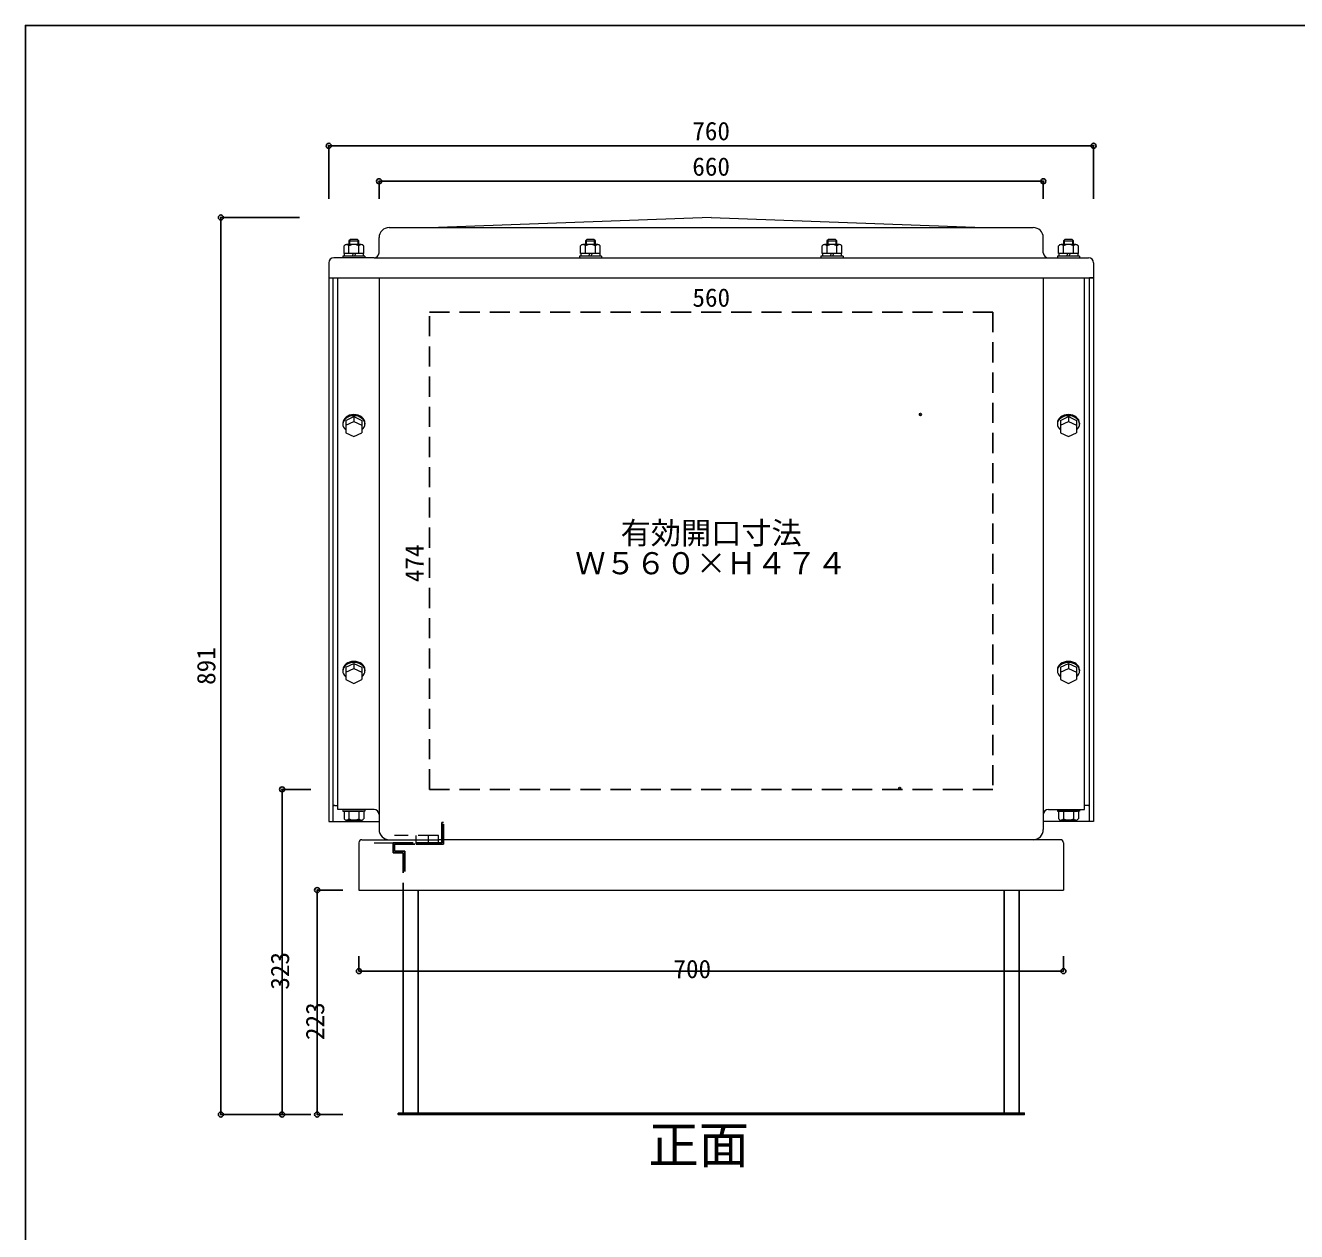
# Model space of a CAD drawing. Units: millimetres at full size, sheet at 1:10. Extents: x -4354 to 4109, y -1429 to 1331.
# Drawn here: x 109 to 1372, y 133 to 1331 of the extents above; entities that cross this region are included whole.
import ezdxf
from ezdxf.enums import TextEntityAlignment as Align

# ---------------------------------------------------------------- set-up
doc = ezdxf.new("R2010")
doc.units = ezdxf.units.MM
doc.header["$LTSCALE"] = 10
doc.header["$PDMODE"] = 32
doc.header["$PDSIZE"] = 5
doc.linetypes.add('DASHED2', pattern=[3, 2, -1])
doc.layers.add('0-0_FRP', color=7, linetype='Continuous', lineweight=18)
for name, color, linetype in [('0-1_SUS', 7, 'Continuous'), ('0-3_開口寸法', 3, 'DASHED2'), ('0-8_FRP寸法', 3, 'Continuous'), ('0-F_図面枠', 7, 'Continuous')]:
    doc.layers.add(name, color=color, linetype=linetype)
doc.styles.add('ＭＳ ゴシック', font='')
doc.styles.get('ＭＳ ゴシック').set_extended_font_data('MS Gothic')

msp = doc.modelspace()

# ---------------------------------------------------------------- linework, layer by layer
at = {"layer": '0-0_FRP', "color": 4}
for p, q in [((790.74, 1140.26), (519.74, 1130.26)), ((790.74, 1140.26), (1061.74, 1130.26)), ((470.74, 1130.26), (1110.74, 1130.26)), ((439.94, 1113.36), (439.94, 1117.77)), ((460.74, 1105.26), (460.74, 1120.26)), ((674.94, 1113.36), (674.94, 1117.77)), ((914.94, 1113.36), (914.94, 1117.77)), ((1120.74, 1105.26), (1120.74, 1120.26)), ((1149.94, 1113.36), (1149.94, 1117.77)), ((455.74, 1100.26), (415.74, 1100.26)), ((455.74, 1100.26), (1125.74, 1100.26)), ((1125.74, 1100.26), (1165.74, 1100.26)), ((410.74, 1095.26), (410.74, 540.26)), ((1170.74, 1095.26), (1170.74, 1080.26)), ((410.74, 1080.26), (1170.74, 1080.26)), ((414.74, 1080.26), (414.74, 540.26)), ((419.74, 552.26), (419.74, 1080.26)), ((460.74, 1080.26), (460.74, 576.26)), ((1120.74, 1080.26), (1120.74, 1046.26)), ((1161.74, 552.26), (1161.74, 1080.26)), ((1170.74, 1080.26), (1166.74, 1080.26)), ((1166.74, 540.26), (1166.74, 1080.26)), ((1170.74, 1080.26), (1170.74, 540.26)), ((1120.74, 1046.26), (1120.74, 576.26)), ((460.74, 576.26), (460.74, 532.26)), ((1120.74, 576.26), (1120.74, 532.26)), ((416.68, 556.26), (419.74, 556.26)), ((1164.74, 556.26), (1161.74, 556.26)), ((435.74, 552.26), (419.74, 552.26)), ((455.74, 552.26), (435.74, 552.26)), ((1125.74, 552.26), (1145.74, 552.26)), ((1145.74, 552.26), (1161.74, 552.26)), ((410.74, 540.26), (414.74, 540.26)), ((414.74, 540.26), (460.74, 540.26)), ((440.74, 519.26), (440.74, 472.26)), ((443.74, 522.26), (470.74, 522.26)), ((450.74, 522.26), (519.74, 522.26)), ((470.74, 522.26), (497.74, 522.26)), ((470.74, 522.26), (497.74, 522.26)), ((509.74, 522.26), (519.74, 522.26)), ((509.74, 522.26), (519.74, 522.26)), ((1061.74, 522.26), (519.74, 522.26)), ((1071.74, 522.26), (1061.74, 522.26)), ((1137.74, 522.26), (1061.74, 522.26)), ((1110.74, 522.26), (1083.74, 522.26)), ((1135.74, 522.26), (1110.74, 522.26)), ((1140.74, 519.26), (1140.74, 472.26)), ((440.74, 472.26), (1137.74, 472.26)), ((1137.74, 472.26), (1140.74, 472.26))]:
    msp.add_line(p, q, dxfattribs=at)
at = {"layer": '0-0_FRP'}
for p, q in [((425.92, 1104.36), (425.92, 1111.94)), ((443.1, 1113.36), (428.37, 1113.36)), ((430.74, 1116.97), (440.74, 1116.97)), ((430.74, 1116.97), (430.74, 1113.36)), ((430.83, 1104.36), (430.83, 1111.94)), ((440.74, 1116.97), (439.24, 1118.47)), ((440.64, 1104.36), (440.64, 1111.94)), ((440.74, 1113.36), (440.74, 1116.97)), ((445.55, 1104.36), (445.55, 1111.94)), ((660.92, 1104.36), (660.92, 1111.94)), ((678.1, 1113.36), (663.37, 1113.36)), ((665.74, 1116.97), (675.74, 1116.97)), ((665.74, 1116.97), (665.74, 1113.36)), ((665.83, 1104.36), (665.83, 1111.94)), ((675.74, 1116.97), (674.24, 1118.47)), ((675.64, 1104.36), (675.64, 1111.94)), ((675.74, 1113.36), (675.74, 1116.97)), ((680.55, 1104.36), (680.55, 1111.94)), ((900.92, 1104.36), (900.92, 1111.94)), ((918.1, 1113.36), (903.37, 1113.36)), ((905.74, 1116.97), (915.74, 1116.97)), ((905.74, 1116.97), (905.74, 1113.36)), ((905.83, 1104.36), (905.83, 1111.94)), ((915.74, 1116.97), (914.24, 1118.47)), ((915.64, 1104.36), (915.64, 1111.94)), ((915.74, 1113.36), (915.74, 1116.97)), ((920.55, 1104.36), (920.55, 1111.94)), ((1135.92, 1104.36), (1135.92, 1111.94)), ((1153.1, 1113.36), (1138.37, 1113.36)), ((1140.74, 1116.97), (1150.74, 1116.97)), ((1140.74, 1116.97), (1140.74, 1113.36)), ((1140.83, 1104.36), (1140.83, 1111.94)), ((1150.74, 1116.97), (1149.24, 1118.47)), ((1150.64, 1104.36), (1150.64, 1111.94)), ((1150.74, 1113.36), (1150.74, 1116.97)), ((1155.55, 1104.36), (1155.55, 1111.94)), ((424.74, 1101.86), (424.74, 1100.26)), ((444.74, 1101.86), (424.74, 1101.86)), ((445.55, 1104.36), (425.92, 1104.36)), ((426.54, 1101.86), (426.54, 1104.36)), ((435.49, 1104.36), (426.8, 1104.36)), ((434.35, 1101.86), (426.8, 1101.86)), ((434.09, 1101.86), (435.23, 1104.36)), ((437.38, 1104.36), (436.24, 1101.86)), ((446.74, 1101.86), (436.5, 1101.86)), ((445.2, 1104.36), (437.64, 1104.36)), ((444.94, 1104.36), (444.94, 1101.86)), ((446.74, 1101.86), (446.74, 1100.26)), ((659.74, 1101.86), (659.74, 1100.26)), ((679.74, 1101.86), (659.74, 1101.86)), ((680.55, 1104.36), (660.92, 1104.36)), ((661.54, 1101.86), (661.54, 1104.36)), ((670.49, 1104.36), (661.8, 1104.36)), ((669.35, 1101.86), (661.8, 1101.86)), ((669.09, 1101.86), (670.23, 1104.36)), ((672.38, 1104.36), (671.24, 1101.86)), ((681.74, 1101.86), (671.5, 1101.86)), ((680.2, 1104.36), (672.64, 1104.36)), ((679.94, 1104.36), (679.94, 1101.86)), ((681.74, 1101.86), (681.74, 1100.26)), ((899.74, 1101.86), (899.74, 1100.26)), ((919.74, 1101.86), (899.74, 1101.86)), ((920.55, 1104.36), (900.92, 1104.36)), ((901.54, 1101.86), (901.54, 1104.36)), ((910.49, 1104.36), (901.8, 1104.36)), ((909.35, 1101.86), (901.8, 1101.86)), ((909.09, 1101.86), (910.23, 1104.36)), ((912.38, 1104.36), (911.24, 1101.86)), ((921.74, 1101.86), (911.5, 1101.86)), ((920.2, 1104.36), (912.64, 1104.36)), ((919.94, 1104.36), (919.94, 1101.86)), ((921.74, 1101.86), (921.74, 1100.26)), ((1134.74, 1101.86), (1134.74, 1100.26)), ((1154.74, 1101.86), (1134.74, 1101.86)), ((1155.55, 1104.36), (1135.92, 1104.36)), ((1136.54, 1101.86), (1136.54, 1104.36)), ((1145.49, 1104.36), (1136.8, 1104.36)), ((1144.35, 1101.86), (1136.8, 1101.86)), ((1144.09, 1101.86), (1145.23, 1104.36)), ((1147.38, 1104.36), (1146.24, 1101.86)), ((1156.74, 1101.86), (1146.5, 1101.86)), ((1155.2, 1104.36), (1147.64, 1104.36)), ((1154.94, 1104.36), (1154.94, 1101.86)), ((1156.74, 1101.86), (1156.74, 1100.26)), ((427.74, 938.75), (435.74, 942.49)), ((427.74, 938.75), (427.74, 933.83)), ((427.74, 933.83), (435.74, 937.57)), ((435.74, 942.49), (435.74, 937.57)), ((435.74, 942.49), (443.74, 938.75)), ((435.74, 937.57), (443.74, 933.83)), ((443.74, 938.75), (443.74, 933.83)), ((1137.74, 938.75), (1145.74, 942.49)), ((1137.74, 938.75), (1137.74, 933.83)), ((1137.74, 933.83), (1145.74, 937.57)), ((1145.74, 942.49), (1145.74, 937.57)), ((1145.74, 942.49), (1153.74, 938.75)), ((1145.74, 937.57), (1153.74, 933.83)), ((1153.74, 938.75), (1153.74, 933.83)), ((427.74, 933.83), (427.74, 926.36)), ((427.74, 926.36), (435.74, 922.63)), ((435.74, 922.63), (443.74, 926.36)), ((443.74, 933.83), (443.74, 926.36)), ((1137.74, 933.83), (1137.74, 926.36)), ((1137.74, 926.36), (1145.74, 922.63)), ((1145.74, 922.63), (1153.74, 926.36)), ((1153.74, 933.83), (1153.74, 926.36)), ((427.74, 693.6), (435.74, 697.33)), ((435.74, 697.33), (435.74, 692.42)), ((435.74, 697.33), (443.74, 693.6)), ((1137.74, 693.6), (1145.74, 697.33)), ((1145.74, 697.33), (1145.74, 692.42)), ((1145.74, 697.33), (1153.74, 693.6)), ((427.74, 693.6), (427.74, 688.68)), ((427.74, 688.68), (435.74, 692.42)), ((427.74, 688.68), (427.74, 681.21)), ((435.74, 692.42), (443.74, 688.68)), ((443.74, 693.6), (443.74, 688.68)), ((443.74, 688.68), (443.74, 681.21)), ((1137.74, 693.6), (1137.74, 688.68)), ((1137.74, 688.68), (1145.74, 692.42)), ((1137.74, 688.68), (1137.74, 681.21)), ((1145.74, 692.42), (1153.74, 688.68)), ((1153.74, 693.6), (1153.74, 688.68)), ((1153.74, 688.68), (1153.74, 681.21)), ((427.74, 681.21), (435.74, 677.47)), ((435.74, 677.47), (443.74, 681.21)), ((1137.74, 681.21), (1145.74, 677.47)), ((1145.74, 677.47), (1153.74, 681.21)), ((424.74, 552.26), (424.74, 550.66)), ((424.74, 550.66), (444.74, 550.66)), ((446.74, 550.66), (425.92, 550.66)), ((425.92, 550.66), (425.92, 543.08)), ((430.83, 550.66), (430.83, 543.08)), ((440.64, 550.66), (440.64, 543.08)), ((445.55, 550.66), (445.55, 543.08)), ((446.74, 552.26), (446.74, 550.66)), ((1135.92, 550.66), (1135.92, 543.08)), ((1156.74, 550.66), (1135.92, 550.66)), ((1140.83, 550.66), (1140.83, 543.08)), ((1150.64, 550.66), (1150.64, 543.08)), ((1155.55, 550.66), (1155.55, 543.08)), ((1156.74, 552.26), (1156.74, 550.66))]:
    msp.add_line(p, q, dxfattribs=at)
at = {"layer": '0-0_FRP', "color": 3}
for p, q in [((424.74, 936.05), (424.74, 935.02)), ((446.74, 936.05), (446.74, 935.02)), ((1134.74, 936.05), (1134.74, 935.02)), ((1156.74, 936.05), (1156.74, 935.02)), ((424.74, 690.9), (424.74, 689.86)), ((446.74, 690.9), (446.74, 689.86)), ((1134.74, 690.9), (1134.74, 689.86)), ((1156.74, 690.9), (1156.74, 689.86))]:
    msp.add_line(p, q, dxfattribs=at)
at = {"layer": '0-0_FRP', "color": 4, "linetype": 'DASHED2'}
for p, q in [((456.03, 519.26), (474.74, 519.26)), ((519.74, 526.26), (476.23, 526.26)), ((497.74, 519.26), (497.74, 526.26)), ((509.74, 519.26), (509.74, 526.26)), ((519.74, 519.26), (519.74, 526.26))]:
    msp.add_line(p, q, dxfattribs=at)
at = {"layer": '0-0_FRP'}
for points in [[(439.24, 1118.47), (432.24, 1118.47), (430.74, 1116.97)], [(674.24, 1118.47), (667.24, 1118.47), (665.74, 1116.97)], [(914.24, 1118.47), (907.24, 1118.47), (905.74, 1116.97)], [(1149.24, 1118.47), (1142.24, 1118.47), (1140.74, 1116.97)], [(1134.74, 552.26), (1134.74, 550.66), (1154.74, 550.66)], [(443.1, 541.66), (428.37, 541.66), (443.1, 541.66)], [(1153.1, 541.66), (1138.37, 541.66), (1153.1, 541.66)]]:
    msp.add_lwpolyline(points, dxfattribs=at)
at = {"layer": '0-0_FRP', "color": 4}
for points in [[(431.54, 1117.77), (431.54, 1115.13), (431.54, 1113.36)], [(666.54, 1117.77), (666.54, 1115.13), (666.54, 1113.36)], [(906.54, 1117.77), (906.54, 1115.13), (906.54, 1113.36)], [(1141.54, 1117.77), (1141.54, 1115.13), (1141.54, 1113.36)], [(1170.74, 540.26), (1166.74, 540.26), (1120.74, 540.26)]]:
    msp.add_lwpolyline(points, dxfattribs=at)
for centre, radius, start, end in [((470.74, 1120.26), 10, 90, 180), ((1110.74, 1120.26), 10, 0, 90), ((415.74, 1095.26), 5, 90, 180), ((455.74, 1105.26), 5, 270, 0), ((1125.74, 1105.26), 5, 180, 270), ((1165.74, 1095.26), 5, 0, 90), ((416.74, 554.26), 2, 90, 180), ((1164.74, 554.26), 2, 0, 90), ((455.74, 547.26), 5, 0, 90), ((1125.74, 547.26), 5, 90, 180), ((470.74, 532.26), 10, 180, 270), ((1110.74, 532.26), 10, 270, 0), ((443.74, 519.26), 3, 90, 180), ((1137.74, 519.26), 3, 0, 90)]:
    msp.add_arc(centre, radius, start, end, dxfattribs=at)
at = {"layer": '0-0_FRP'}
for centre, radius, start, end in [((428.37, 1110.53), 2.83, 29.99985, 149.99985), ((435.74, 1104.15), 9.21, 57.79585, 122.2043), ((443.1, 1110.53), 2.83, 29.99985, 149.99985), ((663.37, 1110.53), 2.83, 29.99985, 149.99985), ((670.74, 1104.15), 9.21, 57.79585, 122.2043), ((678.1, 1110.53), 2.83, 29.99985, 149.99985), ((903.37, 1110.53), 2.83, 29.99985, 149.99985), ((910.74, 1104.15), 9.21, 57.79585, 122.2043), ((918.1, 1110.53), 2.83, 29.99985, 149.99985), ((1138.37, 1110.53), 2.83, 29.99985, 149.99985), ((1145.74, 1104.15), 9.21, 57.79585, 122.2043), ((1153.1, 1110.53), 2.83, 29.99985, 149.99985), ((428.37, 544.49), 2.83, 210.00015, 330.00015), ((435.74, 550.87), 9.21, 237.7957, 302.20415), ((443.1, 544.49), 2.83, 210.00015, 330.00015), ((1138.37, 544.49), 2.83, 210.00015, 330.00015), ((1145.74, 550.87), 9.21, 237.7957, 302.20415), ((1153.1, 544.49), 2.83, 210.00015, 330.00015)]:
    msp.add_arc(centre, radius, start, end, dxfattribs=at)
at = {"layer": '0-0_FRP', "color": 3}
for centre, start_param, end_param in [((435.74, 935.02), 2.3851363, 7.0396417), ((435.74, 936.05), 3.1415927, 6.2831853), ((1145.74, 935.02), 2.3851363, 7.0396417), ((1145.74, 936.05), 3.1415927, 6.2831853), ((435.74, 689.86), 2.3851363, 7.0396417), ((435.74, 690.9), 3.1415927, 6.2831853), ((1145.74, 689.86), 2.3851363, 7.0396417), ((1145.74, 690.9), 3.1415927, 6.2831853)]:
    msp.add_ellipse(centre, major_axis=(-11, 0), ratio=0.761243, start_param=start_param, end_param=end_param, dxfattribs=at)
at = {"layer": '0-1_SUS', "linetype": 'DASHED2'}
for p, q in [((523.24, 539.26), (524.74, 539.26)), ((524.74, 517.76), (524.74, 539.26)), ((497.74, 519.26), (497.74, 517.76)), ((509.74, 519.26), (509.74, 517.76)), ((476.24, 517.76), (497.74, 517.76)), ((476.24, 517.76), (476.24, 510.76)), ((484.74, 509.26), (484.74, 472.26)), ((497.74, 517.76), (509.74, 517.76)), ((509.74, 517.76), (524.74, 517.76))]:
    msp.add_line(p, q, dxfattribs=at)
at = {"layer": '0-1_SUS'}
for p, q in [((484.74, 472.26), (484.74, 250.76)), ((499.74, 472.26), (499.74, 250.76)), ((1081.74, 472.26), (1081.74, 250.76)), ((1096.74, 472.26), (1096.74, 250.76)), ((484.74, 249.26), (501.34, 249.26)), ((501.34, 249.26), (513.34, 249.26)), ((521.34, 249.26), (1060.14, 249.26)), ((1068.14, 249.26), (1060.14, 249.26)), ((1068.14, 249.26), (1080.14, 249.26))]:
    msp.add_line(p, q, dxfattribs=at)
at = {"layer": '0-1_SUS', "linetype": 'DASHED2'}
for points in [[(509.74, 519.26), (523.24, 519.26), (523.24, 539.26)], [(474.74, 519.26), (474.74, 509.26), (484.74, 509.26)], [(474.74, 519.26), (497.74, 519.26), (509.74, 519.26)], [(476.24, 510.76), (486.24, 510.76), (486.24, 480.84)]]:
    msp.add_lwpolyline(points, dxfattribs=at)
at = {"layer": '0-1_SUS'}
for points in [[(479.74, 250.76), (479.74, 249.26), (521.34, 249.26)], [(479.74, 250.76), (1101.74, 250.76), (1101.74, 249.26), (1080.14, 249.26)]]:
    msp.add_lwpolyline(points, dxfattribs=at)
at = {"layer": '0-3_開口寸法', "color": 2}
msp.add_lwpolyline([(1070.74, 1046.26), (1070.74, 572.26), (510.74, 572.26), (510.74, 1046.26)], close=True, dxfattribs=at)
at = {"layer": '0-3_開口寸法', "color": 4, "linetype": 'Continuous'}
for centre in [(998.58, 944.64), (978.04, 573.19)]:
    msp.add_circle(centre, 1, dxfattribs=at)
at = {"layer": '0-8_FRP寸法', "color": 4}
for p, q in [((410.74, 1211.47), (1170.74, 1211.47)), ((460.74, 1176.22), (1120.74, 1176.22)), ((303.58, 1140.26), (303.58, 249.26)), ((364.39, 572.26), (364.39, 249.26)), ((399.26, 472.26), (399.26, 249.26)), ((440.74, 391.69), (1140.74, 391.69))]:
    msp.add_line(p, q, dxfattribs=at)
at = {"layer": '0-8_FRP寸法'}
for p, q in [((410.74, 1211.47), (410.74, 1158.95)), ((1170.74, 1211.47), (1170.74, 1158.95)), ((460.74, 1176.22), (460.74, 1158.95)), ((1120.74, 1176.22), (1120.74, 1158.95)), ((303.58, 1140.26), (381.68, 1140.26)), ((364.39, 572.26), (392.92, 572.26)), ((399.26, 472.26), (424.62, 472.26)), ((440.74, 391.69), (440.74, 406.4)), ((1140.74, 391.69), (1140.74, 406.4)), ((303.58, 249.26), (381.68, 249.26)), ((364.39, 249.26), (392.92, 249.26)), ((399.26, 249.26), (424.62, 249.26))]:
    msp.add_line(p, q, dxfattribs=at)
at = {"layer": '0-8_FRP寸法', "color": 6}
for p in [(410.74, 1211.47), (1170.74, 1211.47), (460.74, 1176.22), (1120.74, 1176.22), (303.58, 1140.26), (364.39, 572.26), (399.26, 472.26), (440.74, 391.69), (1140.74, 391.69), (303.58, 249.26), (364.39, 249.26), (399.26, 249.26)]:
    msp.add_point(p, dxfattribs=at)
at = {"layer": '0-F_図面枠'}
msp.add_lwpolyline([(4109.38, 1331.02), (109.38, 1331.02), (109.38, -1428.98)], dxfattribs=at)

# ---------------------------------------------------------------- texts
at = {"layer": '0-3_開口寸法', "style": 'ＭＳ ゴシック'}
for s, height, p in [('560', 18.33, (772.1, 1046.07)), ('有効開口寸法', 21.99, (700.74, 809.26)), ('Ｗ５６０×Ｈ４７４', 21.99, (655.74, 779.26))]:
    msp.add_text(s, height=height, dxfattribs=at).set_placement(p, align=Align.BOTTOM_LEFT)
msp.add_text('474', height=18.33, rotation=90, dxfattribs=at).set_placement((510.43, 778.06), align=Align.BOTTOM_LEFT)
at = {"layer": '0-8_FRP寸法', "style": 'ＭＳ ゴシック'}
for s, p in [('760', (771.99, 1211.47)), ('660', (771.99, 1176.22)), ('700', (753.24, 379.19))]:
    msp.add_text(s, height=18.33, dxfattribs=at).set_placement(p, align=Align.BOTTOM_LEFT)
for s, p in [('891', (303.58, 676.01)), ('323', (376.89, 373.26)), ('223', (411.76, 323.26))]:
    msp.add_text(s, height=18.33, rotation=90, dxfattribs=at).set_placement(p, align=Align.BOTTOM_LEFT)
at = {"layer": '0-8_FRP寸法', "color": 6, "style": 'ＭＳ ゴシック'}
msp.add_text('正面', height=36.66, dxfattribs=at).set_placement((728.32, 189.8), align=Align.BOTTOM_LEFT)

doc.saveas('drawing.dxf')
